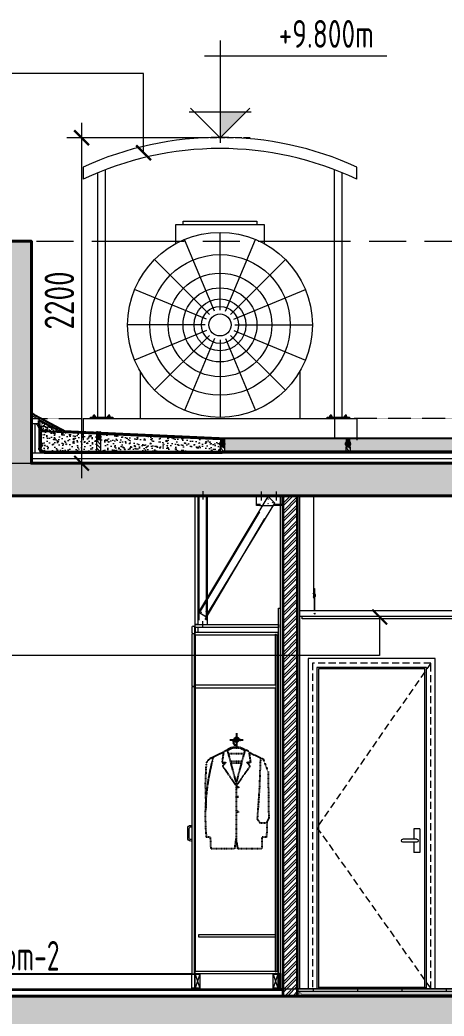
# Model space of a CAD drawing. Header units: millimetres. Extents: x -6181 to 191287, y -8583 to 23546.
# Drawn here: x 157365 to 160233, y 3865 to 10595 of the extents above; entities that cross this region are included whole.
import ezdxf

# ---------------------------------------------------------------- set-up
doc = ezdxf.new("R2010")
doc.units = ezdxf.units.MM
doc.header["$MEASUREMENT"] = 0
for name, pattern in [('1735-DT-5BR-SEC_CC$0$DASHED', [0.75, 0.5, -0.25]), ('1735-DT-5BR-SEC_CC$0$HIDDEN', [0.375, 0.25, -0.125]), ('1735-DT-5BR-SEC_CC$0$HIDDEN2', [4.7625, 3.175, -1.5875]), ('ACAD_ISO02W100', [15, 12, -3])]:
    doc.linetypes.add(name, pattern=pattern)
for name, color, linetype, lineweight, plot in [('00--ORIGIN POINT', 200, 'Continuous', 20, False), ('1735-DT-5BR-SEC_CC$0$00--ORIGIN', 6, 'Continuous', 0, False), ('1735-DT-5BR-SEC_CC$0$A-ANNO-NPLT', 8, 'Continuous', 0, False)]:
    doc.layers.add(name, color=color, linetype=linetype, lineweight=lineweight, plot=plot)
for name, color, linetype, lineweight in [('05--LEADER', 11, 'Continuous', 20), ('05--TEXT-2', 2, 'Continuous', 25), ('07--DIM-2', 2, 'Continuous', 25), ('1735-DT-5BR-SEC_CC$0$04--HATCH-1', 251, 'Continuous', 13), ('1735-DT-5BR-SEC_CC$0$06--LINE-0', 8, 'Continuous', 13), ('1735-DT-5BR-SEC_CC$0$06--LINE-1', 9, 'Continuous', 18), ('1735-DT-5BR-SEC_CC$0$E--CONCRETE-4', 4, 'Continuous', 40), ('1735-DT-5BR-SEC_CC$0$E--CONCRETE-Beams', 1, '1735-DT-5BR-SEC_CC$0$HIDDEN', 0), ('1735-DT-5BR-SEC_CC$0$E--CONCRETE-SHADE', 253, 'Continuous', 25), ('1735-DT-5BR-SEC_CC$0$F--BLOCKWALL-3', 3, 'Continuous', 35), ('1735-DT-5BR-SEC_CC$0$G--STELWRK-0', 8, 'Continuous', 13), ('1735-DT-5BR-SEC_CC$0$G--STELWRK-1', 9, 'Continuous', 18), ('1735-DT-5BR-SEC_CC$0$J--WATERPROOFING-1', 1, 'Continuous', 18), ('1735-DT-5BR-SEC_CC$0$J--WATERPROOFING-2', 2, 'Continuous', 25), ('1735-DT-5BR-SEC_CC$0$J--WATERPROOFING-3', 3, 'Continuous', 35), ('1735-DT-5BR-SEC_CC$0$J--WATERPROOFING-HID', 9, '1735-DT-5BR-SEC_CC$0$HIDDEN', 18), ('1735-DT-5BR-SEC_CC$0$K--CEILING FIXTURES', 251, 'Continuous', 9), ('1735-DT-5BR-SEC_CC$0$K--CEILING-1', 1, 'Continuous', 20), ('1735-DT-5BR-SEC_CC$0$L--DOORS-1', 9, 'Continuous', 18), ('1735-DT-5BR-SEC_CC$0$L--DOORS-HID', 9, '1735-DT-5BR-SEC_CC$0$HIDDEN', 18), ('1735-DT-5BR-SEC_CC$0$M--PLASTER-0', 8, 'Continuous', 13), ('1735-DT-5BR-SEC_CC$0$M--TILING-1', 2, 'Continuous', 15), ('1735-DT-5BR-SEC_CC$0$M--TILING-2', 2, 'Continuous', 18), ('1735-DT-5BR-SEC_CC$0$M-TILING-SHADE', 251, 'Continuous', 5), ('1735-DT-5BR-SEC_CC$0$N--FURNITURE-1', 1, 'Continuous', 18), ('1735-DT-5BR-SEC_CC$0$P--INSULATION', 8, 'Continuous', 13), ('1735-DT-5BR-SEC_CC$0$W--ELV-1', 250, '1735-DT-5BR-SEC_CC$0$DASHED', 9), ('1735-DT-5BR-SEC_CC$0$X--MEP Services', 251, 'Continuous', 9), ('W--ELEV-2', 7, 'Continuous', 20)]:
    doc.layers.add(name, color=color, linetype=linetype, lineweight=lineweight)
for name, color, linetype in [('1735-DT-5BR-SEC_CC$0$0-Skirting', 8, 'Continuous'), ('1735-DT-5BR-SEC_CC$0$00--Combo Roof', 251, 'Continuous'), ('1735-DT-5BR-SEC_CC$0$A-TIMBER', 7, 'Continuous'), ('1735-DT-5BR-SEC_CC$0$A1CLOTHES', 25, 'Continuous')]:
    doc.layers.add(name, color=color, linetype=linetype)
doc.styles.add('ISO', font='isocp2.shx', dxfattribs={"width": 0.8})
doc.linetypes.add('1735-DT-5BR-SEC_CC$0$BATTING', pattern='A,0.00254,-2.54,[134,ltypeshp.shx,S=2.54,R=0,X=-2.54,Y=0],-5.08,[134,ltypeshp.shx,S=2.54,R=180,X=2.54,Y=0],-2.54', length=10.16254)
doc.dimstyles.new('1-100_AR', dxfattribs={"dimtxt": 200, "dimasz": 100, "dimexe": 100, "dimexo": 100, "dimgap": 0, "dimtad": 0, "dimdec": 0, "dimzin": 12, "dimdsep": 46, "dimtxsty": 'ISO', "dimblk": 'ARCHTICK', "dimcen": 100, "dimdle": 100, "dimclrd": 8, "dimclre": 9, "dimclrt": 2, "dimadec": 0, "dimazin": 0, "dimtfac": 1, "dimtdec": 0, "dimtmove": 0, "dimatfit": 2, "dimldrblk": 'ARCHTICK', "dimfxl": 1, "dimtvp": 0.75, "dimtolj": 1, "dimtzin": 12, "dimlwd": 9, "dimlwe": 9, "dimarcsym": 0})

# ---------------------------------------------------------------- blocks, each defined once
blk = doc.blocks.new('*U300')
at = {"layer": '1735-DT-5BR-SEC_CC$0$06--LINE-1'}
h = blk.add_hatch(dxfattribs=at)
h.set_pattern_fill('AR-SAND', color=256, scale=10, style=0)
h.set_pattern_definition([(37.5, (-75741.97, -20582.6), (-0.6299336, 19.2682377), [0, -15.2, 0, -17, 0, -16.25]), (7.5, (-75741.97, -20582.6), (17.697767, 28.22146), [0, -8.2, 0, -13.7, 0, -5.25]), (327.5, (-75754.27, -20582.6), (31.1414186, 0.0565905), [0, -5, 0, -18, 0, -23.5]), (317.5, (-75754.27, -20582.6), (30.061266, 8.776756), [0, -2.5, 0, -11.8, 0, -13.5])])
edge = h.paths.add_edge_path()
edge.add_line((-39648.2, 10584.7), (-39648.2, 10567.5))
edge.add_arc((-39610.9, 10527), 55.1, 132.66389, 174.54334)
edge.add_line((-39665.7, 10532.3), (-39665.7, 10518.1))
edge.add_line((-39665.7, 10518.1), (-39800.4, 10512.1))
edge.add_line((-39800.4, 10512.1), (-39648.2, 10584.7))
h = blk.add_hatch(dxfattribs=at)
h.set_pattern_fill('AR-CONC', color=256, scale=10, style=0)
h.set_pattern_definition([(50, (-75741.97, -20529.97), (71.72602, -6.27521), [7.5, -82.5]), (355, (-75741.97, -20529.97), (-13.87513, 75.21921), [6, -66]), (100.45144, (-75735.99, -20530.496), (57.85088, 68.944), [6.37402, -70.11421]), (46.1842, (-75741.97, -20509.97), (106.72413, -16.55193), [11.25, -123.75]), (96.63564, (-75733.08, -20511.35), (93.4662, 97.41186), [9.56103, -105.17138]), (351.18416, (-75741.97, -20509.97), (93.4662, 97.41186), [9, -99]), (21, (-75731.97, -20514.97), (59.690705, -40.26189), [7.5, -82.5]), (326, (-75731.97, -20514.97), (24.33153, 72.515), [6, -66]), (71.45144, (-75726.995, -20518.33), (84.02224, 32.25312), [6.37402, -70.11421]), (37.5, (-75741.97, -20529.973), (1.215986, 33.289385), [0, -65.2, 0, -67, 0, -66.25]), (7.5, (-75741.97, -20529.973), (26.306954, 39.44117), [0, -38.2, 0, -63.7, 0, -25.25]), (327.5, (-75764.27, -20529.973), (53.382244, -2.255487), [0, -25, 0, -78, 0, -103.5]), (317.5, (-75774.27, -20529.973), (58.318617, 10.0105), [0, -32.5, 0, -51.8, 0, -73.5])])
edge = h.paths.add_edge_path()
edge.add_line((-40042.2, 10382.2), (-40042.2, 10496.1))
edge.add_line((-40042.2, 10496.1), (-39667.2, 10513.1))
edge.add_line((-39667.2, 10513.1), (-39667.2, 10402.2))
edge.add_arc((-39687.4, 10402.4), 20.2, 270.62547, 359.37453, ccw=False)
edge.add_line((-39687.2, 10382.2), (-40042.2, 10382.2))
h.paths.add_polyline_path([(-40726.3, 10465.3), (-40476, 10475.9), (-40476, 10382.2), (-40726.3, 10382.2)])
h.paths.add_polyline_path([(-40476, 10382.2), (-40476, 10476.6), (-40072.2, 10494.8), (-40072.2, 10382.2)])
h.paths.add_polyline_path([(-40876.9, 10382.2), (-40876.9, 10458.5), (-40727.8, 10463.9), (-40727.8, 10382.2)])
h = blk.add_hatch(dxfattribs=at)
h.set_pattern_fill('AR-CONC', color=256, scale=10, style=0)
h.set_pattern_definition([(50, (-4692.26, -89.98), (71.72602, -6.27521), [7.5, -82.5]), (355, (-4692.26, -89.98), (-13.87513, 75.21921), [6, -66]), (100.45144, (-4686.28, -90.5), (57.85088, 68.944), [6.37402, -70.11421]), (46.1842, (-4692.26, -69.98), (106.72413, -16.55193), [11.25, -123.75]), (96.63564, (-4683.37, -71.36), (93.4662, 97.41186), [9.56103, -105.17138]), (351.18416, (-4692.26, -69.98), (93.4662, 97.41186), [9, -99]), (21, (-4682.26, -74.98), (59.690705, -40.26189), [7.5, -82.5]), (326, (-4682.26, -74.98), (24.33153, 72.515), [6, -66]), (71.45144, (-4677.285, -78.33), (84.02224, 32.25312), [6.37402, -70.11421]), (37.5, (-4692.26, -89.977), (1.215986, 33.289385), [0, -65.2, 0, -67, 0, -66.25]), (7.5, (-4692.26, -89.977), (26.306954, 39.44117), [0, -38.2, 0, -63.7, 0, -25.25]), (327.5, (-4714.56, -89.977), (53.382244, -2.255487), [0, -25, 0, -78, 0, -103.5]), (317.5, (-4724.56, -89.977), (58.318617, 10.0105), [0, -32.5, 0, -51.8, 0, -73.5])])
h.paths.add_polyline_path([(-45630.6, 10465.1), (-40906.9, 10465.1), (-40906.9, 10382.2), (-45630.6, 10382.2)])
at = {"layer": '1735-DT-5BR-SEC_CC$0$J--WATERPROOFING-2'}
h = blk.add_hatch(color=252, dxfattribs=at)
edge = h.paths.add_edge_path()
edge.add_arc((-40060.6, 10578.4), 67.6, 260.1236, 285.79171)
edge.add_line((-40042.2, 10513.3), (-40042.2, 10478.3))
edge.add_line((-40042.2, 10478.3), (-40042.4, 10478.4))
edge.add_ellipse((-40057.4, 10478.4), major_axis=(0, -19.9), ratio=0.75188, start_angle=90, end_angle=260.36908)
edge.add_line((-40072.2, 10481.7), (-40072.2, 10511.8))
h = blk.add_hatch(color=252, dxfattribs=at)
edge = h.paths.add_edge_path()
edge.add_ellipse((-41741.9, 10431.3), major_axis=(0, -19.9), ratio=0.75188, start_angle=94.78782, end_angle=270, ccw=False)
edge.add_line((-41726.9, 10433), (-41726.9, 10465.1))
edge.add_arc((-41741.9, 10589.1), 124.9, 263.09445, 276.87055, ccw=False)
edge.add_line((-41756.9, 10465.1), (-41756.9, 10431.3))
edge.add_line((-41756.9, 10431.3), (-41756.9, 10431.3))
at = {"layer": '1735-DT-5BR-SEC_CC$0$J--WATERPROOFING-2', "lineweight": 9}
h = blk.add_hatch(dxfattribs=at)
h.set_pattern_fill('ANSI37', color=256, scale=65, style=0)
h.set_pattern_definition([(45, (-166038.302, 57135.414), (-5.7452426, 5.7452426), []), (135, (-166038.302, 57135.414), (-5.7452426, -5.7452426), [])])
edge = h.paths.add_edge_path()
edge.add_ellipse((-41741.9, 10431.3), major_axis=(0, -19.9), ratio=0.75188, start_angle=367.03047, end_angle=447.76494)
edge.add_line((-41726.9, 10430.5), (-41726.9, 10432.1))
edge.add_ellipse((-41741.9, 10431.3), major_axis=(0, -19.9), ratio=0.75188, start_angle=92.23506, end_angle=352.96953)
edge.add_line((-41743.7, 10411.5), (-41740, 10411.5))
at = {"layer": '1735-DT-5BR-SEC_CC$0$J--WATERPROOFING-2'}
h = blk.add_hatch(color=252, dxfattribs=at)
edge = h.paths.add_edge_path()
edge.add_ellipse((-40891.9, 10431.3), major_axis=(0, -19.9), ratio=0.75188, start_angle=94.78782, end_angle=270, ccw=False)
edge.add_line((-40876.9, 10433), (-40876.9, 10465.1))
edge.add_arc((-40891.9, 10589.1), 124.9, 263.09445, 276.87055, ccw=False)
edge.add_line((-40906.9, 10465.1), (-40906.9, 10431.3))
edge.add_line((-40906.9, 10431.3), (-40906.9, 10431.3))
at = {"layer": '1735-DT-5BR-SEC_CC$0$J--WATERPROOFING-2', "lineweight": 9}
h = blk.add_hatch(dxfattribs=at)
h.set_pattern_fill('ANSI37', color=256, scale=65, style=0)
h.set_pattern_definition([(45, (-165188.302, 57135.414), (-5.7452426, 5.7452426), []), (135, (-165188.302, 57135.414), (-5.7452426, -5.7452426), [])])
edge = h.paths.add_edge_path()
edge.add_ellipse((-40891.9, 10431.3), major_axis=(0, -19.9), ratio=0.75188, start_angle=367.03047, end_angle=447.76494)
edge.add_line((-40876.9, 10430.5), (-40876.9, 10432.1))
edge.add_ellipse((-40891.9, 10431.3), major_axis=(0, -19.9), ratio=0.75188, start_angle=92.23506, end_angle=352.96953)
edge.add_line((-40893.7, 10411.5), (-40890, 10411.5))
h = blk.add_hatch(dxfattribs=at)
h.set_pattern_fill('ANSI37', color=256, scale=65, style=0)
h.set_pattern_definition([(45, (-166022.7865, 57182.454), (-5.7452426, 5.7452426), []), (135, (-166022.7865, 57182.454), (-5.7452426, -5.7452426), [])])
edge = h.paths.add_edge_path()
edge.add_ellipse((-40057.4, 10478.4), major_axis=(0, -19.9), ratio=0.75188, start_angle=-87.76494, end_angle=-7.03047, ccw=False)
edge.add_line((-40072.4, 10477.6), (-40072.4, 10479.1))
edge.add_ellipse((-40057.4, 10478.4), major_axis=(0, -19.9), ratio=0.75188, start_angle=7.03047, end_angle=267.76494, ccw=False)
edge.add_line((-40055.6, 10458.6), (-40059.3, 10458.6))
at = {"layer": '1735-DT-5BR-SEC_CC$0$J--WATERPROOFING-2', "lineweight": 13}
h = blk.add_hatch(dxfattribs=at)
h.set_pattern_fill('ANSI31', color=256, scale=140, style=0)
h.set_pattern_definition([(45, (-41431.51, 13406.052), (-12.37437, 12.37437), [])])
h.paths.add_polyline_path([(-40072.2, 10452.9), (-40042.2, 10452.9), (-40042.2, 10382.2), (-40072.2, 10382.2)])
at = {"layer": '1735-DT-5BR-SEC_CC$0$00--ORIGIN'}
for points in [[(-39601.9, 10300), (-39601.9, 10647.2)], [(-39601.9, 10300), (-45630.6, 10300), (-45630.6, 10485.3)]]:
    blk.add_lwpolyline(points, dxfattribs=at)
at = {"layer": '1735-DT-5BR-SEC_CC$0$J--WATERPROOFING-1', "color": 8}
for p, q in [((-39612.2, 10628.7), (-39826.1, 10512.4)), ((-39612.2, 10617.4), (-39821.6, 10506.1)), ((-39648.2, 10588.1), (-39800.4, 10512.1)), ((-39648.2, 10588.1), (-39648.2, 10567.5)), ((-40476, 10483.1), (-40072.2, 10501.3)), ((-40072.2, 10382.2), (-40072.2, 10511.8)), ((-40042.2, 10513.3), (-40042.2, 10382.2)), ((-40042.2, 10496.1), (-39667.2, 10513.1)), ((-40042.2, 10502.6), (-39826.1, 10512.4)), ((-39800.4, 10512.1), (-39665.7, 10518.1)), ((-39667.2, 10513.1), (-39667.2, 10402.2)), ((-39665.7, 10532.3), (-39665.7, 10518.1)), ((-39659.7, 10532.1), (-39659.7, 10401.3)), ((-39652.2, 10531.9), (-39652.2, 10402.8)), ((-39642.2, 10565.8), (-39601.9, 10565.8)), ((-40876.9, 10458.9), (-40475.8, 10475.9)), ((-40874.8, 10465.5), (-40476, 10482.4)), ((-40726.3, 10471.8), (-40475.8, 10482.4)), ((-40476, 10476.6), (-40072.2, 10494.8)), ((-40072.2, 10458.4), (-40042.2, 10458.4)), ((-45630.6, 10382.2), (-40891.9, 10382.2)), ((-45630.6, 10374.7), (-40891.9, 10374.7)), ((-45630.6, 10367.2), (-40891.9, 10367.2)), ((-41756.9, 10411.4), (-41756.9, 10382.2)), ((-41726.9, 10411.4), (-41756.9, 10411.4)), ((-41726.9, 10410.4), (-41726.9, 10382.2)), ((-40906.9, 10411.4), (-40906.9, 10382.2)), ((-40876.9, 10411.4), (-40906.9, 10411.4)), ((-40476, 10382.2), (-40891.9, 10382.2)), ((-40476, 10374.7), (-40891.9, 10374.7)), ((-40476, 10367.2), (-40891.9, 10367.2)), ((-40876.9, 10410.4), (-40876.9, 10382.2)), ((-39687.2, 10382.2), (-40476, 10382.2)), ((-39687.1, 10374.7), (-40476, 10374.7)), ((-39687.1, 10367.2), (-40476, 10367.2)), ((-40042.2, 10382.2), (-40072.2, 10382.2)), ((-39687.1, 10367.2), (-39601.9, 10367.2))]:
    blk.add_line(p, q, dxfattribs=at)
blk.add_lwpolyline([(-45630.6, 10465.1), (-40906.9, 10465.1), (-40906.9, 10382.2), (-45630.6, 10382.2)], dxfattribs=at)
blk.add_lwpolyline([(-45630.6, 10465.1), (-40906.9, 10465.1), (-40906.9, 10382.2), (-45630.6, 10382.2)], close=True, dxfattribs=at)
for centre, radius, start, end in [((-39610.8, 10527), 55.2, 132.69216, 174.26288), ((-40060.6, 10578.4), 67.6, 260.1236, 285.79171), ((-39608.5, 10526.9), 51.5, 130.89812, 174.1344), ((-39603.3, 10526.6), 49.2, 127.23665, 173.85442), ((-41742.2, 10576.3), 112.1, 262.47895, 278.90454), ((-40892.2, 10576.3), 112.1, 262.47895, 278.90454), ((-39687.4, 10402.4), 20.2, 270.62547, 359.37453), ((-39687.4, 10402.4), 35.2, 270.62896, 0.62989), ((-39687.4, 10402.4), 27.7, 270.62754, 357.7239)]:
    blk.add_arc(centre, radius, start, end, dxfattribs=at)
blk.add_ellipse((-40057.4, 10478.4), major_axis=(0, -19.9), ratio=0.75188, start_param=-1.570796, end_param=4.712389, dxfattribs=at)
at = {"layer": '1735-DT-5BR-SEC_CC$0$J--WATERPROOFING-2', "lineweight": 13}
for p, q in [((-41756.9, 10400.7), (-41726.9, 10430.7)), ((-41756.9, 10425.4), (-41726.9, 10410.4)), ((-41750.6, 10382.2), (-41726.9, 10405.9)), ((-40906.9, 10400.7), (-40876.9, 10430.7)), ((-40906.9, 10425.4), (-40876.9, 10410.4)), ((-40900.6, 10382.2), (-40876.9, 10405.9))]:
    blk.add_line(p, q, dxfattribs=at)
at = {"layer": '1735-DT-5BR-SEC_CC$0$J--WATERPROOFING-2', "extrusion": (0, 0, -1)}
for centre in [(-41741.9, 10431.3), (-40891.9, 10431.3)]:
    blk.add_ellipse(centre, major_axis=(0, -19.9), ratio=0.75188, start_param=-1.570796, end_param=4.712389, dxfattribs=at)
at = {"layer": '1735-DT-5BR-SEC_CC$0$J--WATERPROOFING-3', "color": 252, "const_width": 10.1}
for points in [[(-39601.1, 10643.4), (-39627.7, 10625.1), (-39828.9, 10518.2), (-40891.9, 10470.3)], [(-40891.9, 10470.3), (-45630.6, 10470.4)]]:
    blk.add_lwpolyline(points, dxfattribs=at)
at = {"layer": '1735-DT-5BR-SEC_CC$0$P--INSULATION', "linetype": '1735-DT-5BR-SEC_CC$0$BATTING', "ltscale": 0.05}
for p, q in [((-39627.4, 10367.2), (-39627.4, 10562.3)), ((-39604.2, 10331.8), (-45630.6, 10331.8))]:
    blk.add_line(p, q, dxfattribs=at)
blk = doc.blocks.new('*U334')
blk.add_line((860, 0), (0, 0))
for points in [[(0, 0), (0, 2230), (860, 2230), (860, 0)], [(60, 0), (60, 2170), (800, 2170), (800, 0)]]:
    blk.add_lwpolyline(points)
at = {"layer": '1735-DT-5BR-SEC_CC$0$06--LINE-1', "ltscale": 0.5}
for p, q in [((70, 10), (70, 0)), ((790, 10), (790, 0))]:
    blk.add_line(p, q, dxfattribs=at)
at = {"layer": '1735-DT-5BR-SEC_CC$0$G--STELWRK-1'}
for p, q in [((105, 1080), (105, 920)), ((105, 1080), (145, 1080)), ((145, 1080), (145, 1010)), ((125, 1010), (218.7, 1010)), ((125, 990), (218.7, 990)), ((145, 990), (145, 920)), ((105, 920), (145, 920))]:
    blk.add_line(p, q, dxfattribs=at)
for centre, start, end in [((125, 1000), 90, 270), ((218.7, 1000), 270, 90)]:
    blk.add_arc(centre, 10, start, end, dxfattribs=at)
at = {"layer": '1735-DT-5BR-SEC_CC$0$L--DOORS-1'}
blk.add_lwpolyline([(70, 10), (70, 2160), (790, 2160), (790, 10)], close=True, dxfattribs=at)
at = {"layer": '1735-DT-5BR-SEC_CC$0$L--DOORS-HID', "color": 8, "linetype": '1735-DT-5BR-SEC_CC$0$HIDDEN2', "ltscale": 15}
blk.add_lwpolyline([(30, 0), (30, 2200), (830, 2200), (830, 0)], dxfattribs=at)
at = {"layer": '1735-DT-5BR-SEC_CC$0$L--DOORS-HID', "color": 8, "linetype": '1735-DT-5BR-SEC_CC$0$HIDDEN2', "lineweight": 9, "ltscale": 15}
blk.add_lwpolyline([(30, 2200), (800, 1090), (30, 0)], dxfattribs=at)
blk = doc.blocks.new('*U335')
for points in [[(0, 2815), (1820, 2815)], [(15, 2815), (15, 2800), (1805, 2800), (1805, 2815)]]:
    blk.add_lwpolyline(points)
at = {"layer": '1735-DT-5BR-SEC_CC$0$K--CEILING FIXTURES'}
for p, q in [((93.1, 2969.6), (93.1, 3630)), ((95.1, 2968.1), (95.1, 3630)), ((1724.8, 2968.1), (1724.8, 3630)), ((1726.8, 2969.6), (1726.8, 3630)), ((93.1, 2969.6), (89.1, 2969.6)), ((89.1, 2967.6), (89.1, 2969.6)), ((92.5, 2967.6), (89.1, 2967.6)), ((92.5, 2967.6), (97.1, 2964)), ((93.1, 2969.6), (97.1, 2966.5)), ((93.1, 2947.8), (93.1, 2967.1)), ((95.1, 2969.6), (96.6, 2971.1)), ((102.1, 2962.6), (95.1, 2969.6)), ((95.1, 2949.4), (95.1, 2965.6)), ((104.1, 2963.5), (96.6, 2971.1)), ((97.1, 3004.5), (97.1, 2853.7)), ((97.1, 2970.5), (97.1, 3004.5)), ((97.1, 3004.5), (99.1, 3004.5)), ((97.1, 2947.3), (97.1, 2967.6)), ((99.1, 3004.5), (99.1, 2853.7)), ((99.1, 2968.5), (99.1, 3004.5)), ((99.1, 2949.3), (99.1, 2965.6)), ((99.1, 2965), (102.1, 2962.6)), ((99.1, 2962.4), (102.1, 2960.1)), ((102.1, 2962.6), (102.1, 2952.3)), ((104.1, 2951.5), (104.1, 2963.5)), ((1715.8, 2963.5), (1723.4, 2971.1)), ((1715.8, 2951.5), (1715.8, 2963.5)), ((1717.8, 2962.6), (1724.8, 2969.6)), ((1720.8, 2965), (1717.8, 2962.6)), ((1717.8, 2962.6), (1717.8, 2952.3)), ((1720.8, 2962.4), (1717.8, 2960.1)), ((1720.8, 3004.5), (1720.8, 2853.7)), ((1720.8, 2968.5), (1720.8, 3004.5)), ((1722.8, 3004.5), (1720.8, 3004.5)), ((1720.8, 2949.3), (1720.8, 2965.6)), ((1722.8, 3004.5), (1722.8, 2853.7)), ((1722.8, 2970.5), (1722.8, 3004.5)), ((1726.8, 2969.6), (1722.8, 2966.5)), ((1727.5, 2967.6), (1722.8, 2964)), ((1722.8, 2947.3), (1722.8, 2967.6)), ((1724.8, 2969.6), (1723.4, 2971.1)), ((1724.8, 2949.4), (1724.8, 2965.6)), ((1726.8, 2969.6), (1730.8, 2969.6)), ((1726.8, 2947.8), (1726.8, 2967.1)), ((1727.5, 2967.6), (1730.8, 2967.6)), ((1730.8, 2967.6), (1730.8, 2969.6)), ((89.1, 2947.3), (89.1, 2945.3)), ((92.5, 2947.3), (89.1, 2947.3)), ((93.1, 2945.3), (89.1, 2945.3)), ((92.5, 2947.3), (97.1, 2951)), ((93.1, 2945.3), (97.1, 2948.4)), ((93.1, 2937.6), (93.1, 2945.3)), ((93.1, 2937.6), (95.1, 2937.6)), ((102.1, 2952.3), (95.1, 2945.3)), ((95.1, 2937.6), (95.1, 2946.9)), ((95.1, 2945.3), (96.6, 2943.9)), ((104.1, 2951.5), (96.6, 2943.9)), ((99.1, 2952.5), (102.1, 2954.8)), ((99.1, 2950), (102.1, 2952.3)), ((1715.8, 2951.5), (1723.4, 2943.9)), ((1720.8, 2952.5), (1717.8, 2954.8)), ((1717.8, 2952.3), (1724.8, 2945.3)), ((1720.8, 2950), (1717.8, 2952.3)), ((1727.5, 2947.3), (1722.8, 2951)), ((1726.8, 2945.3), (1722.8, 2948.4)), ((1724.8, 2945.3), (1723.4, 2943.9)), ((1724.8, 2937.6), (1724.8, 2946.9)), ((1726.8, 2937.6), (1724.8, 2937.6)), ((1726.8, 2945.3), (1730.8, 2945.3)), ((1726.8, 2937.6), (1726.8, 2945.3)), ((1727.5, 2947.3), (1730.8, 2947.3)), ((1730.8, 2947.3), (1730.8, 2945.3)), ((0, 2853.7), (1820, 2853.7)), ((0, 2815), (0, 2853.7)), ((100.2, 2833.9), (100.2, 2836.4)), ((100.2, 2836.4), (102.2, 2836.4)), ((102.2, 2833.8), (102.2, 2836.4)), ((1717.8, 2833.8), (1717.8, 2836.4)), ((1719.8, 2836.4), (1717.8, 2836.4)), ((1719.8, 2833.9), (1719.8, 2836.4)), ((1820, 2815), (1820, 2853.7))]:
    blk.add_line(p, q, dxfattribs=at)
for centre, radius, start, end in [((98.1, 2833.8), 1, 3.1794, 183.1794), ((98.1, 2833.7), 1, 8.85374, 194.93226), ((98.1, 2833.8), 1, 180, 191.13017), ((99.7, 2833.9), 2.54, 191.893, 3.27297), ((99.7, 2833.9), 0.541, 191.893, 3.27297), ((1720.3, 2833.9), 2.54, 176.72703, 348.107), ((1720.3, 2833.9), 0.541, 176.72703, 348.107), ((1721.8, 2833.8), 1, 356.8206, 176.8206), ((1721.8, 2833.7), 1, 345.06774, 171.14626), ((1721.8, 2833.8), 1, 348.86983, 0)]:
    blk.add_arc(centre, radius, start, end, dxfattribs=at)
blk = doc.blocks.new('*U367')
at = {"layer": '1735-DT-5BR-SEC_CC$0$M-TILING-SHADE'}
h = blk.add_hatch(dxfattribs=at)
h.set_pattern_fill('_USER', color=256, scale=300, angle=90, pattern_type=0)
h.set_pattern_definition([(90, (850, -50), (-300, 2e-14), [])])
h.paths.add_polyline_path([(1850, 30), (1850, 50), (0, 50), (0, 30)])
h = blk.add_hatch(dxfattribs=at)
h.set_pattern_fill('DOTS', color=256, scale=200)
h.set_pattern_definition([(0, (850, -50), (6.25, 12.5), [0, -12.5])])
h.paths.add_polyline_path([(0, 0), (1850, 0), (1850, 30), (0, 30)])
at = {"layer": '1735-DT-5BR-SEC_CC$0$00--ORIGIN'}
blk.add_lwpolyline([(0, 50), (0, 0), (1850, 0), (1850, 50)], dxfattribs=at)
at = {"layer": '1735-DT-5BR-SEC_CC$0$A-ANNO-NPLT'}
blk.add_lwpolyline([(0, 0), (1850, 0), (1850, 50), (0, 50)], close=True, dxfattribs=at)
at = {"layer": '1735-DT-5BR-SEC_CC$0$J--WATERPROOFING-HID', "ltscale": 100, "const_width": 2}
blk.add_lwpolyline([(1857, 32), (1841.5, 16.5, 0.198912), (1840, 12.9), (1840, 30), (1820, 10), (30, 10), (10, 30), (10, 12.9, 0.198912), (8.5, 16.5), (-7, 32)], format="xyb", dxfattribs=at)
at = {"layer": '1735-DT-5BR-SEC_CC$0$M--TILING-1'}
for p, q in [((0, 50), (1850, 50)), ((0, 30), (1850, 30))]:
    blk.add_line(p, q, dxfattribs=at)
blk = doc.blocks.new('1735-DT-5BR-SEC_CC$0$A$C2B77215A')
at = {"layer": '1735-DT-5BR-SEC_CC$0$X--MEP Services', "color": 252}
for p, q in [((-181.4, 82.7, -184.4), (-181.4, 607.7, -193.5)), ((-219.6, 75.1, -184.4), (-420.5, 560.1, -193.5)), ((-143.1, 75.1, -184.4), (57.8, 560.1, -193.5)), ((-252.1, 53.4, -184.4), (-623.3, 424.6, -193.5)), ((-110.6, 53.4, -184.4), (260.6, 424.6, -193.5)), ((-273.8, 21, -184.4), (-758.8, 221.9, -193.5)), ((-89, 21, -184.4), (396.1, 221.9, -193.5)), ((-281.4, -17.3, -184.4), (-806.4, -17.3, -193.5)), ((-273.8, -55.6, -184.4), (-758.8, -256.5, -193.5)), ((-89, -55.6, -184.4), (396.1, -256.5, -193.5)), ((-81.4, -17.3, -184.4), (443.6, -17.3, -193.5)), ((-252.1, -88, -184.4), (-623.3, -459.2, -193.5)), ((-219.6, -109.7, -184.4), (-420.5, -594.7, -193.5)), ((-181.4, -117.3, -184.4), (-181.4, -642.3, -193.5)), ((-143.1, -109.7, -184.4), (57.8, -594.7, -193.5)), ((-110.6, -88, -184.4), (260.6, -459.2, -193.5))]:
    blk.add_line(p, q, dxfattribs=at)
at = {"layer": '1735-DT-5BR-SEC_CC$0$X--MEP Services'}
for p, q in [((-721.6, -331.6, -193.5), (-721.6, -650.8, -193.5)), ((358.8, -331.6, -193.5), (358.8, -650.8, -193.5))]:
    blk.add_line(p, q, dxfattribs=at)
at = {"layer": '1735-DT-5BR-SEC_CC$0$X--MEP Services', "color": 9}
for p, q in [((-1106.4, -650.8), (-1106.4, -795.6)), ((-1106.4, -650.8, -2805.5), (743.6, -650.8)), ((743.6, -650.8, 0), (743.6, -795.6, 0))]:
    blk.add_line(p, q, dxfattribs=at)
at = {"layer": '1735-DT-5BR-SEC_CC$0$X--MEP Services', "elevation": -193.5}
for points in [[(-431.4, 657.7), (-431.4, 682.7), (68.6, 682.7), (68.6, 657.7)], [(118.6, 531), (118.6, 657.7), (-481.4, 657.7), (-481.4, 531)]]:
    blk.add_lwpolyline(points, dxfattribs=at)
at = {"layer": '1735-DT-5BR-SEC_CC$0$X--MEP Services'}
for radius in [625, 75]:
    blk.add_circle((-181.4, -17.3, -193.5), radius, dxfattribs=at)
at = {"layer": '1735-DT-5BR-SEC_CC$0$X--MEP Services', "color": 252}
for radius in [475, 350, 250, 175, 125]:
    blk.add_circle((-181.4, -17.3, -193.5), radius, dxfattribs=at)
blk = doc.blocks.new('1735-DT-5BR-SEC_CC$0$FX-1')
at = {"layer": '1735-DT-5BR-SEC_CC$0$A1CLOTHES', "color": 252, "linetype": '1735-DT-5BR-SEC_CC$0$HIDDEN', "ltscale": 0.05}
for p, q in [((-178.6, 820.5), (-273.7, 775.2)), ((-178, 825.1), (-188.4, 749)), ((-178, 825.1), (-151.4, 838.7)), ((-123.2, 852.4), (-152.3, 838.5)), ((-92, 617), (-151.4, 838.7)), ((-121.1, 847.9), (-150.1, 834)), ((-40.5, 809.3), (-143.5, 809.3)), ((-92, 852.9), (-121.1, 852.9)), ((-62.9, 847.9), (-121.1, 847.9)), ((-32.5, 839), (-92, 617)), ((-62.9, 852.9), (-88.8, 852.9)), ((-62.9, 847.9), (-33.8, 834)), ((-60.8, 852.4), (-31.7, 838.5)), ((-6, 825.5), (-32.5, 839)), ((-6, 825.5), (4.4, 749)), ((-5.4, 820.5), (89.7, 775.2)), ((-188.4, 749), (-163.6, 752.9)), ((-163.6, 752.9), (-184.4, 727.2)), ((-54.3, 757.6), (-129.6, 757.6)), ((-56.9, 747.9), (-127, 747.9)), ((-20.4, 752.9), (0.4, 727.2)), ((4.4, 749), (-20.4, 752.9)), ((-184.4, 727.2), (-92, 593.2)), ((0.4, 727.2), (-92, 593.2)), ((-92, 617), (-92, 234.9)), ((-267.6, 247.1), (-294.4, 247.1)), ((-101.7, 168.9), (-92, 234.9)), ((-80.4, 168.9), (-92, 234.9)), ((114.1, 247.1), (83.6, 247.1)), ((-101.7, 168.9), (-264.4, 168.9)), ((82.3, 168.9), (-80.4, 168.9))]:
    blk.add_line(p, q, dxfattribs=at)
for points in [[(-67.1, 901.6), (-64.3, 903)], [(-273.7, 775.2), (-291.1, 757.3), (-296.1, 745.6), (-296.1, 733.1), (-301.6, 605), (-296.5, 426.1)], [(71.7, 783.8), (64.2, 577.4), (49.9, 369.7), (68.1, 343.3), (111.5, 343.3)], [(89.7, 775.2), (124.3, 686.2), (124.3, 628), (127.7, 376.8), (111.5, 343.3)]]:
    blk.add_lwpolyline(points, dxfattribs=at)
for centre in [(-81.2, 583.5), (-81.2, 517.3), (-81.2, 417.3)]:
    blk.add_circle(centre, 5.36, dxfattribs=at)
for centre, radius, start, end in [((-87.6, 890.9), 26.2, 27.34852, 243.58924), ((-87.6, 890.9), 23.1, 27.34852, 245.35376), ((-118.4, 848.7), 26.8, 358.21926, 44.38095), ((-114.7, 850.6), 26, 354.05716, 47.92129), ((1170, 391.9), 1471.5, 164.39593, 185.64793), ((-555.1, 313), 672.3, 354.37879, 3.39463), ((6661.1, 493.2), 6933.1, 182.0339, 182.68094), ((-6839.3, 329.4), 6923.5, 358.67128, 359.31878)]:
    blk.add_arc(centre, radius, start, end, dxfattribs=at)
blk = doc.blocks.new('1735-DT-5BR-SEC_CC$0$Wardrobe section-1')
at = {"layer": '1735-DT-5BR-SEC_CC$0$06--LINE-0'}
for p, q in [((21, 2387.8), (21, 2047)), ((21, 2029), (21, 115))]:
    blk.add_line(p, q, dxfattribs=at)
at = {"layer": '1735-DT-5BR-SEC_CC$0$A-TIMBER'}
for p, q in [((301, 1724), (301, 1634)), ((256, 1679), (346, 1679))]:
    blk.add_line(p, q, dxfattribs=at)
blk.add_circle((301, 1679), 15, dxfattribs=at)
at = {"layer": '1735-DT-5BR-SEC_CC$0$G--STELWRK-0', "ltscale": 0.002}
for p, q in [((47.5, 3328.1), (47.5, 2487.1)), ((47.5, 2540.5), (514.7, 3322.1)), ((73.6, 3357.9), (73.6, 3302.5)), ((99.5, 2500.9), (99.5, 3328.1)), ((106, 2507.9), (106, 3328.1)), ((514.7, 3322.1), (560.5, 3276.2)), ((93.4, 2511.7), (560.5, 3276.2)), ((47.5, 2540.5), (93.4, 2511.7)), ((99.5, 2487.1), (99.5, 2503.2)), ((106, 2456.8), (106, 2510.2)), ((73.9, 2444.3), (73.9, 2480.4))]:
    blk.add_line(p, q, dxfattribs=at)
at = {"layer": '1735-DT-5BR-SEC_CC$0$G--STELWRK-0', "linetype": '1735-DT-5BR-SEC_CC$0$HIDDEN2', "ltscale": 250}
for p, q in [((51.2, 2537.1), (518.3, 3318.7)), ((608, 3322.1), (437, 3322.1)), ((89.8, 2490.4), (557, 3279.7)), ((463.7, 3267.1), (437, 3267.1)), ((459, 3262.1), (547.7, 3262.1)), ((608, 3267.1), (552.3, 3267.1)), ((106, 2507.9), (106, 2510.2))]:
    blk.add_line(p, q, dxfattribs=at)
at = {"layer": '1735-DT-5BR-SEC_CC$0$G--STELWRK-0'}
for p, q in [((468.6, 3356), (468.6, 3294.4)), ((515.7, 3304.6), (518.9, 3307.4)), ((515.9, 3307.6), (518.7, 3304.4)), ((569.8, 3356), (569.8, 3294.4)), ((513.1, 3272.9), (516.3, 3275.7)), ((513.3, 3275.9), (516.1, 3272.7)), ((547.7, 3280.7), (544.5, 3277.9)), ((547.5, 3277.7), (544.7, 3280.9)), ((62, 2540.4), (65.4, 2537.8)), ((65, 2540.8), (62.4, 2537.4)), ((94.2, 2513.3), (90.8, 2515.8)), ((91.2, 2512.8), (93.8, 2516.3)), ((93.4, 2545.4), (96.8, 2542.8)), ((96.4, 2545.8), (93.8, 2542.4))]:
    blk.add_line(p, q, dxfattribs=at)
at = {"layer": '1735-DT-5BR-SEC_CC$0$G--STELWRK-0', "ltscale": 0.002, "const_width": 2}
for points in [[(50.7, 3298.8), (44.2, 3298.8), (44.2, 3325.3), (102.7, 3325.3), (102.7, 3298.8), (96.2, 3298.8)], [(50.7, 2485.9), (44.2, 2485.9), (44.2, 2459.3), (102.7, 2459.3), (102.7, 2485.9), (96.2, 2485.9)]]:
    blk.add_lwpolyline(points, dxfattribs=at)
at = {"layer": '1735-DT-5BR-SEC_CC$0$G--STELWRK-0', "ltscale": 0.002}
blk.add_lwpolyline([(459, 3262.1), (437, 3262.1), (437, 3327.1), (608, 3327.1), (608, 3262.1), (547.7, 3262.1)], dxfattribs=at)
at = {"layer": '1735-DT-5BR-SEC_CC$0$N--FURNITURE-1'}
for p, q in [((0, 2438.5), (0, 2405.2)), ((8.3, 2446.8), (18, 2446.8)), ((18, 2446.8), (18, 2396.8)), ((21, 2436.8), (21, 2405.8)), ((41, 2436.8), (41, 2405.8)), ((8.3, 2396.8), (18, 2396.8)), ((21, 2387.8), (21, 2405.8)), ((21, 2405.8), (582, 2405.8)), ((21, 2387.8), (566, 2387.8)), ((566, 2387.8), (566, 2391.8)), ((566, 2391.8), (570, 2391.8)), ((566, 2047), (566, 2387.8)), ((570, 2387.8), (570, 2391.8)), ((570, 115), (570, 2387.8)), ((570, 2387.8), (582, 2387.8)), ((582, 2405.8), (582, 2387.8)), ((582, 115), (582, 2387.8)), ((566, 115), (566, 2029)), ((53, 94), (21, 0)), ((21, 94), (53, 0)), ((550, 94), (582, 0)), ((582, 94), (550, 0)), ((600, -3), (585, -3))]:
    blk.add_line(p, q, dxfattribs=at)
for points in [[(21, 2456.8), (21, 3326.6), (41, 3326.6), (41, 2456.8)], [(0, 2039.5), (18, 2039.5), (18, 2394.2), (0, 2394.2)], [(0, 97), (18, 97), (18, 2036.5), (0, 2036.5)], [(18, 0), (0, 0), (0, 94), (18, 94), (18, 0)], [(582, 97), (21, 97), (21, 115), (566, 115), (566, 111), (570, 111), (570, 115), (582, 115)], [(53, 0), (21, 0), (21, 94), (53, 94)], [(582, 0), (550, 0), (550, 94), (582, 94)]]:
    blk.add_lwpolyline(points, close=True, dxfattribs=at)
for points in [[(585, -3), (585, 2566.8), (600, 2566.8)], [(585, 2436.8), (21, 2436.8), (21, 2456.8), (585, 2456.8), (585, 2436.8)], [(566, 2047), (21, 2047), (21, 2029), (566, 2029)], [(566, 345), (46, 345), (46, 363), (566, 363)]]:
    blk.add_lwpolyline(points, dxfattribs=at)
for points in [[(0, 994), (-8, 994, -0.414214), (-28, 1014), (-28, 1080, -0.414214), (-8, 1100), (0, 1100)], [(0, 1004), (-8, 1004, -0.414214), (-18, 1014), (-18, 1080, -0.414214), (-8, 1090), (0, 1090)]]:
    blk.add_lwpolyline(points, format="xyb", dxfattribs=at)
for centre, start, end in [((8.3, 2438.5), 90, 180), ((8.3, 2405.2), 180, 270)]:
    blk.add_arc(centre, 8.33, start, end, dxfattribs=at)
blk.add_blockref('1735-DT-5BR-SEC_CC$0$FX-1', (391.7, 773.1), dxfattribs=at)
blk = doc.blocks.new('1735-DT-5BR-SEC_CC')
at = {"layer": '1735-DT-5BR-SEC_CC$0$04--HATCH-1'}
h = blk.add_hatch(dxfattribs=at)
h.set_pattern_fill('ANSI32', color=256, scale=100)
h.set_pattern_definition([(45, (138752.58, 1150.002), (-26.516504, 26.516504), []), (45, (138770.257, 1150.002), (-26.516504, 26.516504), [])])
h.paths.add_polyline_path([(159142.8, 4000), (159242.8, 4000), (159242.8, 7380), (159142.8, 7380)])
at = {"layer": '1735-DT-5BR-SEC_CC$0$E--CONCRETE-SHADE'}
h = blk.add_hatch(color=256, dxfattribs=at)
h.dxf.hatch_style = 1
h.paths.add_polyline_path([(152892.8, 7900), (154142.8, 7900), (154142.8, 7600), (157292.8, 7600), (157292.8, 9100), (157442.8, 9100), (157442.8, 7600), (168792.8, 7600), (168792.8, 9100), (168942.8, 9100), (168942.8, 7600), (170143.1, 7600), (170143.1, 7900), (171393.1, 7900), (171393.1, 7700), (170393.1, 7700), (170393.1, 7380), (170158.1, 7380), (153892.8, 7380), (153892.8, 7700), (152892.8, 7700)])
h = blk.add_hatch(color=256, dxfattribs=at)
h.dxf.hatch_style = 1
h.paths.add_polyline_path([(153692.8, 4250), (154142.8, 4250), (154142.8, 4000), (170143.1, 4000), (170143.3, 4250), (170593.1, 4250), (170593.1, 4050), (170393.1, 4050), (170392.9, 3650), (170142.9, 3650), (170143.1, 3780), (154142.8, 3780), (154142.8, 3650), (153892.8, 3650), (153892.8, 4050), (153692.8, 4050)])
at = {"layer": '1735-DT-5BR-SEC_CC$0$0-Skirting'}
blk.add_line((154143.1, 4150), (158527.8, 4150, 0), dxfattribs=at)
at = {"layer": '1735-DT-5BR-SEC_CC$0$0-Skirting', "elevation": 0}
blk.add_lwpolyline([(159112.8, 4050), (159127.8, 4050), (159127.8, 4150), (159127.8, 4150), (159120.3, 4150), (159112.8, 4142.5)], close=True, dxfattribs=at)
at = {"layer": '1735-DT-5BR-SEC_CC$0$06--LINE-0'}
for p, q in [((157942.8, 9101.4, 193.5), (158417.8, 9101.4, 193.5)), ((159017.8, 9101.4, 193.5), (159492.8, 9101.4, 193.5))]:
    blk.add_line(p, q, dxfattribs=at)
at = {"layer": '1735-DT-5BR-SEC_CC$0$E--CONCRETE-4'}
blk.add_lwpolyline([(152892.8, 7900), (154142.8, 7900), (154142.8, 7600), (157292.8, 7600), (157292.8, 9100), (157442.8, 9100), (157442.8, 7600), (168792.8, 7600), (168792.8, 9100), (168942.8, 9100), (168942.8, 7600), (170143.1, 7600), (170143.1, 7900), (171393.1, 7900), (171393.1, 7700), (170393.1, 7700), (170393, 7380), (170158.1, 7380), (153892.8, 7380), (153892.8, 7700), (152892.8, 7700), (152892.8, 7900)], dxfattribs=at)
blk.add_lwpolyline([(153692.8, 4250), (154142.8, 4250), (154142.8, 4000), (170143.1, 4000), (170143.3, 4250), (170593.1, 4250), (170593.1, 4050), (170393.1, 4050), (170392.9, 3650), (170142.9, 3650), (170143.1, 3780), (154142.8, 3780), (154142.8, 3650), (153892.8, 3650), (153892.8, 4050), (153692.8, 4050)], close=True, dxfattribs=at)
at = {"layer": '1735-DT-5BR-SEC_CC$0$E--CONCRETE-Beams', "color": 8}
blk.add_line((160342.8, 7901.3), (159492.7, 7901.3), dxfattribs=at)
at = {"layer": '1735-DT-5BR-SEC_CC$0$E--CONCRETE-Beams'}
blk.add_lwpolyline([(157442.8, 7771.7), (157442.8, 7901.3), (159492.7, 7901.3), (159492.7, 7771.7)], dxfattribs=at)
at = {"layer": '1735-DT-5BR-SEC_CC$0$F--BLOCKWALL-3', "elevation": 0}
blk.add_lwpolyline([(159142.8, 4000), (159242.8, 4000), (159242.8, 7380), (159142.8, 7380)], close=True, dxfattribs=at)
at = {"layer": '1735-DT-5BR-SEC_CC$0$G--STELWRK-0'}
for p, q in [((157792.8, 9601.3, 193.5), (157792.8, 9518.7, 193.5)), ((157892.8, 7911.4, 202.1), (157892.8, 9562.9, 1627.8)), ((157942.8, 7911.4, 202.1), (157942.8, 9582.8, 1634.4)), ((159492.8, 7911.3, 202.1), (159492.8, 9582.8, 1634.4)), ((159542.8, 7911.3, 202.1), (159542.8, 9562.9, 1627.8)), ((159642.8, 9518.7, 193.5), (159642.8, 9601.3, 193.5)), ((157864.4, 7913.1, 193.4), (157859.2, 7913.1, 193.4)), ((157859.2, 7911.4, 193.4), (157859.2, 7913.1, 193.4)), ((157859.7, 7913.6, 193.4), (157859.7, 7917.8, 193.4)), ((157873.8, 7918.4, 193.4), (157861.7, 7918.4, 193.4)), ((157864.1, 7925.4, 193.4), (157863.5, 7924.8, 193.4)), ((157863.5, 7924.8, 193.4), (157872.1, 7924.8, 193.4)), ((157863.5, 7918.4, 193.4), (157863.5, 7924.8, 193.4)), ((157863.7, 7913.6, 193.4), (157863.7, 7917.8, 193.4)), ((157863.8, 7913.6, 193.4), (157863.8, 7917.8, 193.4)), ((157871.4, 7925.4, 193.4), (157864.1, 7925.4, 193.4)), ((157864.1, 7918.4, 193.4), (157864.1, 7925.4, 193.4)), ((157864.4, 7913.1, 193.4), (157876.4, 7913.1, 193.4)), ((157864.4, 7911.4, 193.4), (157864.4, 7913.1, 193.4)), ((157871.2, 7911.4, 193.4), (157871.2, 7913.1, 193.4)), ((157871.4, 7925.4, 193.4), (157872.1, 7924.8, 193.4)), ((157871.4, 7918.4, 193.4), (157871.4, 7925.4, 193.4)), ((157871.8, 7913.6, 193.4), (157871.8, 7917.8, 193.4)), ((157872.1, 7918.4, 193.4), (157872.1, 7924.8, 193.4)), ((157875.8, 7913.6, 193.4), (157875.8, 7917.8, 193.4)), ((157876.4, 7911.4, 193.4), (157876.4, 7913.1, 193.4)), ((157971.2, 7913.1, 193.4), (157959.2, 7913.1, 193.4)), ((157959.2, 7911.4, 193.4), (157959.2, 7913.1, 193.4)), ((157959.7, 7913.6, 193.4), (157959.7, 7917.8, 193.4)), ((157961.7, 7918.4, 193.4), (157973.8, 7918.4, 193.4)), ((157964.1, 7925.4, 193.4), (157963.5, 7924.8, 193.4)), ((157972.1, 7924.8, 193.4), (157963.5, 7924.8, 193.4)), ((157963.5, 7918.4, 193.4), (157963.5, 7924.8, 193.4)), ((157963.7, 7913.6, 193.4), (157963.7, 7917.8, 193.4)), ((157964.1, 7925.4, 193.4), (157971.4, 7925.4, 193.4)), ((157964.1, 7918.4, 193.4), (157964.1, 7925.4, 193.4)), ((157964.4, 7911.4, 193.4), (157964.4, 7913.1, 193.4)), ((157971.2, 7911.4, 193.4), (157971.2, 7913.1, 193.4)), ((157971.2, 7913.1, 193.4), (157976.4, 7913.1, 193.4)), ((157971.4, 7925.4, 193.4), (157972.1, 7924.8, 193.4)), ((157971.4, 7918.4, 193.4), (157971.4, 7925.4, 193.4)), ((157971.7, 7913.6, 193.4), (157971.7, 7917.8, 193.4)), ((157971.8, 7913.6, 193.4), (157971.8, 7917.8, 193.4)), ((157972.1, 7918.4, 193.4), (157972.1, 7924.8, 193.4)), ((157975.8, 7913.6, 193.4), (157975.8, 7917.8, 193.4)), ((157976.4, 7911.4, 193.4), (157976.4, 7913.1, 193.4)), ((159464.4, 7913.1, 193.5), (159459.2, 7913.1, 193.5)), ((159459.2, 7911.3, 193.5), (159459.2, 7913.1, 193.5)), ((159459.7, 7913.6, 193.5), (159459.7, 7917.8, 193.5)), ((159473.8, 7918.3, 193.5), (159461.7, 7918.3, 193.5)), ((159464.1, 7925.4, 193.5), (159463.5, 7924.7, 193.5)), ((159463.5, 7924.7, 193.5), (159472.1, 7924.7, 193.5)), ((159463.5, 7918.3, 193.5), (159463.5, 7924.7, 193.5)), ((159463.7, 7913.6, 193.5), (159463.7, 7917.8, 193.5)), ((159463.8, 7913.6, 193.5), (159463.8, 7917.8, 193.5)), ((159471.4, 7925.4, 193.5), (159464.1, 7925.4, 193.5)), ((159464.1, 7918.3, 193.5), (159464.1, 7925.4, 193.5)), ((159464.4, 7913.1, 193.5), (159476.4, 7913.1, 193.5)), ((159464.4, 7911.3, 193.5), (159464.4, 7913.1, 193.5)), ((159471.2, 7911.3, 193.5), (159471.2, 7913.1, 193.5)), ((159471.4, 7925.4, 193.5), (159472.1, 7924.7, 193.5)), ((159471.4, 7918.3, 193.5), (159471.4, 7925.4, 193.5)), ((159471.8, 7913.6, 193.5), (159471.8, 7917.8, 193.5)), ((159472.1, 7918.3, 193.5), (159472.1, 7924.7, 193.5)), ((159475.8, 7913.6, 193.5), (159475.8, 7917.8, 193.5)), ((159476.4, 7911.3, 193.5), (159476.4, 7913.1, 193.5)), ((159571.2, 7913.1, 193.5), (159559.2, 7913.1, 193.5)), ((159559.2, 7911.3, 193.5), (159559.2, 7913.1, 193.5)), ((159559.7, 7913.6, 193.5), (159559.7, 7917.8, 193.5)), ((159561.7, 7918.3, 193.5), (159573.8, 7918.3, 193.5)), ((159564.1, 7925.4, 193.5), (159563.5, 7924.7, 193.5)), ((159572.1, 7924.7, 193.5), (159563.5, 7924.7, 193.5)), ((159563.5, 7918.3, 193.5), (159563.5, 7924.7, 193.5)), ((159563.7, 7913.6, 193.5), (159563.7, 7917.8, 193.5)), ((159564.1, 7925.4, 193.5), (159571.4, 7925.4, 193.5)), ((159564.1, 7918.3, 193.5), (159564.1, 7925.4, 193.5)), ((159564.4, 7911.3, 193.5), (159564.4, 7913.1, 193.5)), ((159571.2, 7911.3, 193.5), (159571.2, 7913.1, 193.5)), ((159571.2, 7913.1, 193.5), (159576.4, 7913.1, 193.5)), ((159571.4, 7925.4, 193.5), (159572.1, 7924.7, 193.5)), ((159571.4, 7918.3, 193.5), (159571.4, 7925.4, 193.5)), ((159571.7, 7913.6, 193.5), (159571.7, 7917.8, 193.5)), ((159571.8, 7913.6, 193.5), (159571.8, 7917.8, 193.5)), ((159572.1, 7918.3, 193.5), (159572.1, 7924.7, 193.5)), ((159575.8, 7913.6, 193.5), (159575.8, 7917.8, 193.5)), ((159576.4, 7911.3, 193.5), (159576.4, 7913.1, 193.5))]:
    blk.add_line(p, q, dxfattribs=at)
for centre, radius, start, end in [((158717.8, 7562.1, 193.5), 2239.3, 65.60125, 114.39875), ((158717.8, 7562.1, 193.5), 2164.3, 64.69737, 115.30263), ((157861.7, 7914.3, 193.4), 4.05, 60.15828, 119.84172), ((157861.7, 7917.2, 193.4), 4.05, 240.15828, 299.84172), ((157867.8, 7903, 193.4), 15.4, 74.82182, 105.17818), ((157867.8, 7928.5, 193.4), 15.4, 254.82182, 285.17818), ((157867.8, 7932.3, 193.4), 15, 254.62845, 285.37155), ((157867.8, 7899.1, 193.4), 15, 74.62845, 105.37155), ((157873.8, 7914.3, 193.4), 4.05, 60.15828, 119.84172), ((157873.8, 7917.2, 193.4), 4.05, 240.15828, 299.84172), ((157961.7, 7914.3, 193.4), 4.05, 60.15828, 119.84172), ((157961.7, 7917.2, 193.4), 4.05, 240.15828, 299.84172), ((157967.8, 7903, 193.4), 15.4, 74.82182, 105.17818), ((157967.7, 7932.3, 193.4), 15, 254.62845, 285.37155), ((157967.7, 7899.1, 193.4), 15, 74.62845, 105.37155), ((157967.8, 7928.5, 193.4), 15.4, 254.82182, 285.17818), ((157973.8, 7914.3, 193.4), 4.05, 60.15828, 119.84172), ((157973.8, 7917.2, 193.4), 4.05, 240.15828, 299.84172), ((159461.7, 7914.3, 193.5), 4.05, 60.15828, 119.84172), ((159461.7, 7917.1, 193.5), 4.05, 240.15828, 299.84172), ((159467.8, 7902.9, 193.5), 15.4, 74.82182, 105.17818), ((159467.8, 7928.5, 193.5), 15.4, 254.82182, 285.17818), ((159467.8, 7932.3, 193.5), 15, 254.62845, 285.37155), ((159467.8, 7899.1, 193.5), 15, 74.62845, 105.37155), ((159473.8, 7914.3, 193.5), 4.05, 60.15828, 119.84172), ((159473.8, 7917.1, 193.5), 4.05, 240.15828, 299.84172), ((159561.7, 7914.3, 193.5), 4.05, 60.15828, 119.84172), ((159561.7, 7917.1, 193.5), 4.05, 240.15828, 299.84172), ((159567.8, 7902.9, 193.5), 15.4, 74.82182, 105.17818), ((159567.7, 7932.3, 193.5), 15, 254.62845, 285.37155), ((159567.7, 7899.1, 193.5), 15, 74.62845, 105.37155), ((159567.8, 7928.5, 193.5), 15.4, 254.82182, 285.17818), ((159573.8, 7914.3, 193.5), 4.05, 60.15828, 119.84172), ((159573.8, 7917.1, 193.5), 4.05, 240.15828, 299.84172)]:
    blk.add_arc(centre, radius, start, end, dxfattribs=at)
at = {"layer": '1735-DT-5BR-SEC_CC$0$G--STELWRK-1'}
for points, elevation in [([(157842.8, 7901.4), (157842.8, 7911.4), (157992.8, 7911.4), (157992.8, 7901.4)], 193.4), ([(159442.8, 7901.3), (159442.8, 7911.3), (159592.8, 7911.3), (159592.8, 7901.3)], 193.5)]:
    blk.add_lwpolyline(points, dxfattribs=dict(at, elevation=elevation))
at = {"layer": '1735-DT-5BR-SEC_CC$0$M--PLASTER-0', "elevation": 0}
blk.add_lwpolyline([(159142.8, 4050), (159127.8, 4050), (159127.8, 7380), (159142.8, 7380)], dxfattribs=at)
at = {"layer": '1735-DT-5BR-SEC_CC$0$M--PLASTER-0'}
blk.add_lwpolyline([(159242.8, 4050), (159257.8, 4050), (159257.8, 7380), (159242.8, 7380)], dxfattribs=at)
at = {"layer": '1735-DT-5BR-SEC_CC$0$M--TILING-1', "elevation": 0}
for points in [[(154142.8, 4050.1), (159142.8, 4050)], [(154142.8, 4040.1), (159142.8, 4039.8)]]:
    blk.add_lwpolyline(points, dxfattribs=at)
at = {"layer": '1735-DT-5BR-SEC_CC$0$W--ELV-1', "ltscale": 500}
for points in [[(146976.1, 9100), (183021.7, 9100)], [(145935.6, 7600), (183021.7, 7600)], [(145935.6, 4050), (183021.7, 4050)]]:
    blk.add_lwpolyline(points, dxfattribs=at)
blk.add_blockref('1735-DT-5BR-SEC_CC$0$Wardrobe section-1', (158527.8, 4053.4, 0))
at = {"layer": '1735-DT-5BR-SEC_CC$0$00--Combo Roof', "xscale": -1}
blk.add_blockref('*U300', (117840.9, -2700), dxfattribs=at)
at = {"layer": '1735-DT-5BR-SEC_CC$0$K--CEILING-1', "xscale": -1}
blk.add_blockref('*U335', (161077.8, 3750), dxfattribs=at)
at = {"layer": '1735-DT-5BR-SEC_CC$0$L--DOORS-1', "xscale": -1}
blk.add_blockref('*U334', (160172.8, 4050.1, 0), dxfattribs=at)
at = {"layer": '1735-DT-5BR-SEC_CC$0$M--TILING-2', "xscale": -1}
blk.add_blockref('*U367', (161092.8, 4000), dxfattribs=at)
at = {"layer": '1735-DT-5BR-SEC_CC$0$X--MEP Services'}
blk.add_blockref('1735-DT-5BR-SEC_CC$0$A$C2B77215A', (158899.1, 8552.1, 193.5), dxfattribs=at)
blk = doc.blocks.new('_ArchTick')
at = {"color": 0, "const_width": 0.15}
blk.add_lwpolyline([(-0.5, -0.5), (0.5, 0.5)], dxfattribs=at)
blk = doc.blocks.new('*U5')
at = {"color": 2}
for p, q in [((0, 875), (0, -46)), ((1502.9, 734.4), (-140.6, 734.4)), ((-280.4, 234.4), (280.4, 234.4)), ((0, 0), (-266.9, 266.9)), ((266.9, 266.9), (0, 0))]:
    blk.add_line(p, q, dxfattribs=at)
blk.add_solid([(0, 234.4), (234.4, 234.4), (0, 0), (234.4, 234.4)], dxfattribs=at)
at = {"layer": '00--ORIGIN POINT', "linetype": 'ACAD_ISO02W100', "ltscale": 5}
blk.add_line((270, 0), (-270, 0), dxfattribs=at)
at = {"style": 'ISO', "width": 0.8}
for tag, p in [('LEVEL', (225.4, 781.7)), ('FLOOR', (225.4, 406.4))]:
    blk.add_attdef(tag, p, '', height=250, dxfattribs=at)
blk = doc.blocks.new('*D146')
at = {"layer": '07--DIM-2', "color": 8, "lineweight": 9, "transparency": 16777216}
blk.add_line((157781.7, 9899.6), (157781.7, 7500), dxfattribs=at)
at = {"layer": '07--DIM-2', "color": 9, "lineweight": 9, "transparency": 16777216}
for p, q in [((158620.8, 9799.6), (157681.7, 9799.6)), ((157759.6, 7600), (157681.7, 7600))]:
    blk.add_line(p, q, dxfattribs=at)
at = {"layer": 'Defpoints', "color": 0, "transparency": 16777216}
for p in [(158720.8, 9799.6, 193.5), (157781.7, 7600), (157859.6, 7600)]:
    blk.add_point(p, dxfattribs=at)
at = {"layer": '07--DIM-2', "color": 8, "lineweight": 9, "transparency": 16777216, "xscale": 100, "yscale": 100, "zscale": 100}
for p, rotation in [((157781.7, 9799.6), 90), ((157781.7, 7600), 270)]:
    blk.add_blockref('_ArchTick', p, dxfattribs=dict(at, rotation=rotation))
at = {"layer": '07--DIM-2', "color": 2, "transparency": 16777216, "insert": (157631.7, 8699.8), "char_height": 200, "attachment_point": 5, "rotation": 90, "style": 'ISO'}
blk.add_mtext('\\A1;2200', dxfattribs=at)

msp = doc.modelspace()

# ---------------------------------------------------------------- block references
msp.add_blockref('1735-DT-5BR-SEC_CC', (0, 0))

# ---------------------------------------------------------------- next in the draw order: block references
at = {"layer": 'W--ELEV-2'}
ref = msp.add_blockref('*U5', (158719, 9799.6, 193.5), dxfattribs=dict(at, xscale=0.75, yscale=0.75, zscale=0.75))
ref.add_attrib('LEVEL', '+9.800m', (159114.3, 10407.2, -697949.8), dxfattribs={"layer": '0', "height": 187.5, "style": 'ISO', "width": 0.8})

# ---------------------------------------------------------------- next in the draw order: texts
at = {"layer": '05--TEXT-2', "insert": (157213.9, 4272.5, 0), "char_height": 200, "width": 2246.135, "attachment_point": 5, "style": 'ISO'}
msp.add_mtext('{\\W0.7;Bedroom-2}', dxfattribs=at)

# ---------------------------------------------------------------- next in the draw order: dimensions: what is measured, and where the dimension line sits
at = {"layer": '07--DIM-2'}
dim = msp.add_linear_dim(base=(157781.7, 7600), p1=(158720.8, 9799.6, 193.5), p2=(157859.6, 7600), angle=90, dimstyle='1-100_AR', override={"dimtmove": 1}, dxfattribs=at)
dim.commit()
dim.dimension.update_dxf_attribs({"geometry": '*D146', "text_midpoint": (157631.7, 8699.8)})

# ---------------------------------------------------------------- next in the draw order: leaders
at = {"layer": '05--LEADER'}
for points in [[(158200.7, 9698.2), (158200.7, 10232.4), (151266.8, 10232.4)], [(159796.9, 6561.8), (159796.9, 6301.1), (151264.3, 6301.1)]]:
    msp.add_leader(points, dimstyle='1-100_AR', dxfattribs=at)

doc.saveas('drawing.dxf')
